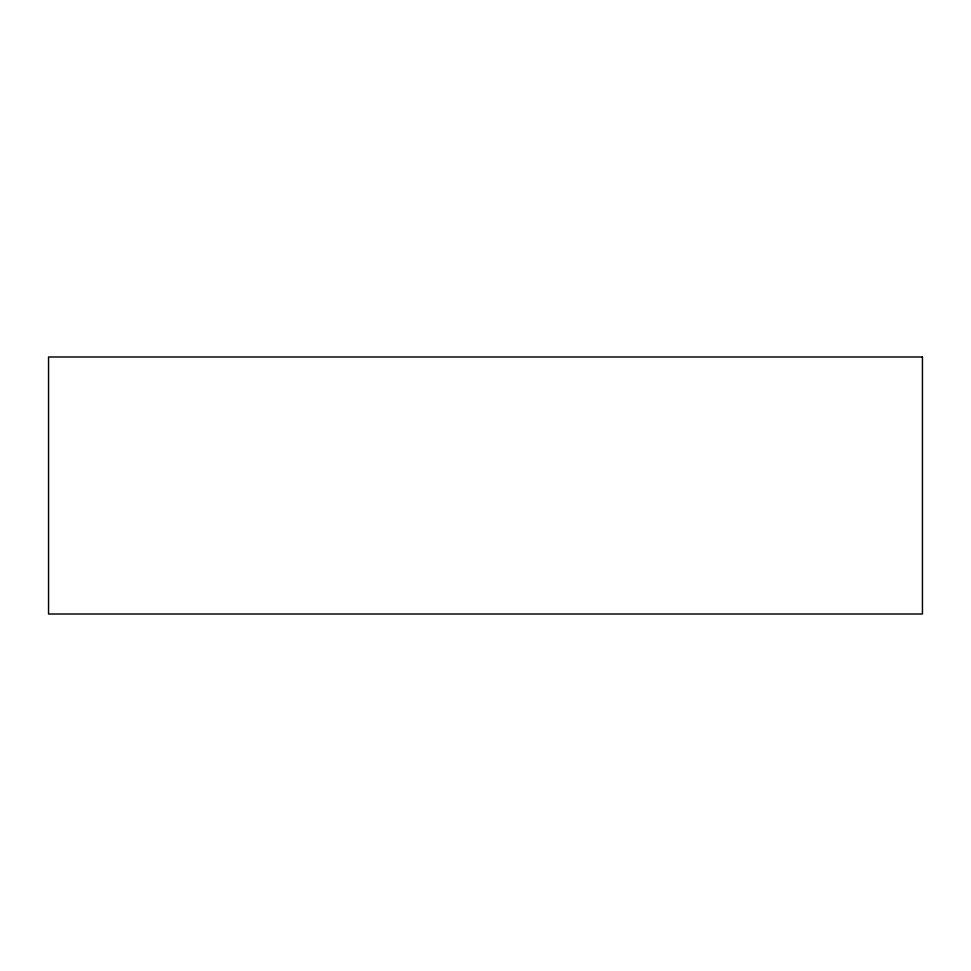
<?xml version="1.0" encoding="UTF-8"?>
<svg xmlns="http://www.w3.org/2000/svg" width="971" height="971" viewBox="0 0 971 971"><rect width="100%" height="100%" fill="white"/><g stroke="black" fill="none" stroke-linecap="round" stroke-linejoin="round"><path stroke-width="1.46" d="M922.45 356.988L48.55 356.988L48.55 614.012L922.45 614.012L922.45 356.988"/></g></svg>
